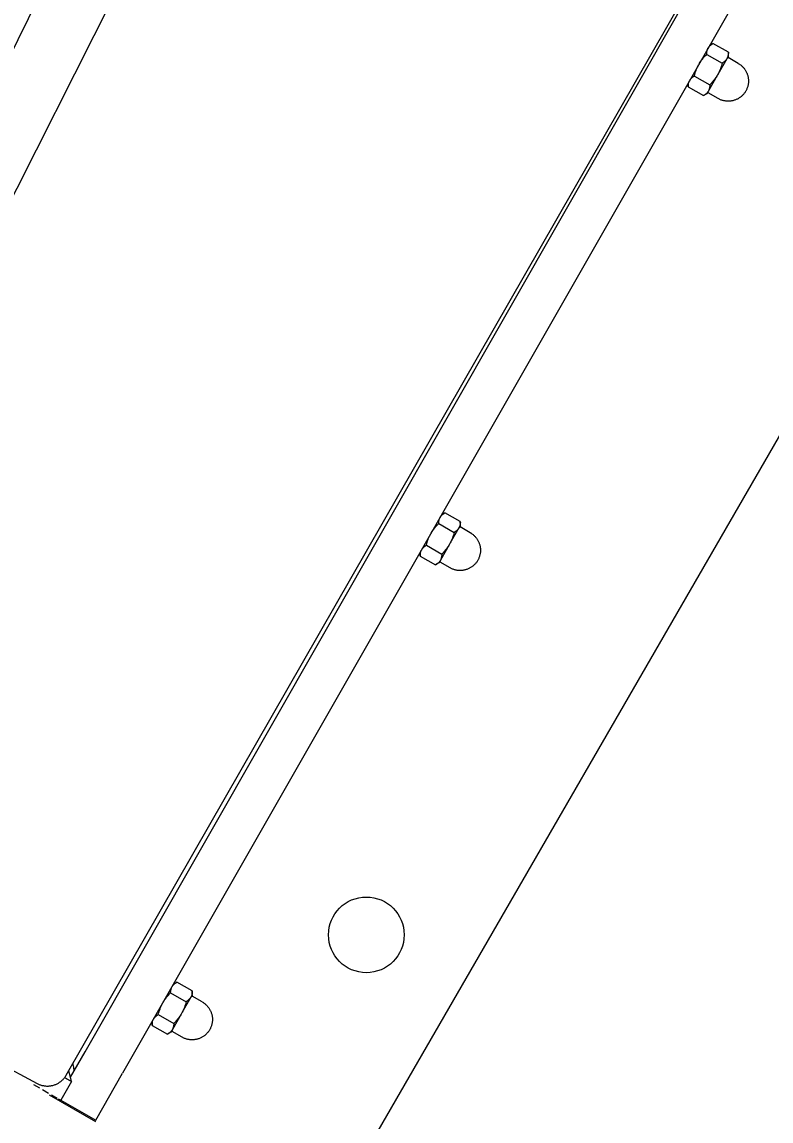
# Model space of a CAD drawing. Header units: millimetres. Extents: x -427 to 4679, y -324 to 2971.
# Drawn here: x 1538.2 to 1676.7, y 969.3 to 1172.7 of the extents above; entities that cross this region are included whole.
import ezdxf

# ---------------------------------------------------------------- set-up
doc = ezdxf.new("R2010")
doc.units = ezdxf.units.MM
doc.linetypes.add('HIDDEN', pattern=[1.905, 1.27, -0.635])
for name, color, linetype, lineweight in [('ZANO_R', 7, 'Continuous', 0), ('ZANO_R_przerywana', 7, 'HIDDEN', 0), ('ZANO_W', 1, 'Continuous', 0)]:
    doc.layers.add(name, color=color, linetype=linetype, lineweight=lineweight)
doc.styles.add('Arial', font='arial.ttf')
doc.styles.get("Standard").update_dxf_attribs({"font": 'ARIALUNI.TTF'})
doc.dimstyles.new('pl i ang', dxfattribs={"dimtxt": 50, "dimasz": 50, "dimexe": 1.25, "dimexo": 0.625, "dimgap": 10, "dimtad": 1, "dimtoh": 1, "dimtxsty": 'Standard', "dimcen": 2.5, "dimclrd": 1, "dimclre": 1, "dimclrt": 1, "dimadec": 0, "dimazin": 0, "dimtfac": 1, "dimtmove": 0, "dimatfit": 3, "dimfxl": 1, "dimarcsym": 1})

# ---------------------------------------------------------------- blocks, each defined once
blk = doc.blocks.new('*D499')
at = {"layer": 'ZANO_W', "color": 1, "lineweight": -2}
for p, q in [((4.59, 946.46), (82.72, 811.08)), ((1591.69, 946.11), (1513.51, 810.76))]:
    blk.add_line(p, q, dxfattribs=at)
blk.add_arc((797.84, -428.18), 1440.79, 61.57819, 118.39674, dxfattribs=at)
at = {"layer": 'ZANO_W', "color": 1}
for points in [[(109.39, 845.07), (115.89, 833.43), (77.72, 819.74)], [(1480.35, 833.13), (1486.85, 844.77), (1518.51, 819.42)]]:
    blk.add_solid(points, dxfattribs=at)
at = {"layer": 'ZANO_W', "color": 1, "insert": (798.16, 1043.29), "char_height": 40, "attachment_point": 5, "rotation": 359.9875, "style": 'Arial'}
blk.add_mtext('60%%d', dxfattribs=at)
blk = doc.blocks.new('*D526')
at = {"layer": 'ZANO_W', "color": 1, "lineweight": -2}
blk.add_line((1583.02, 1414.06), (1243.55, 663.88), dxfattribs=at)
at = {"layer": 'ZANO_W', "color": 1}
blk.add_solid([(1589.09, 1411.32), (1576.95, 1416.81), (1599.51, 1450.51)], dxfattribs=at)
at = {"layer": 'ZANO_W', "color": 1, "insert": (1252.43, 757.31), "char_height": 40, "attachment_point": 5, "rotation": 65.6522, "style": 'Arial'}
blk.add_mtext('R1944', dxfattribs=at)

msp = doc.modelspace()

# ---------------------------------------------------------------- linework, layer by layer
at = {"layer": 'ZANO_R'}
for p, q in [((1464.51, 1021.61), (1660.16, 1418.12)), ((1673.41, 1411.37), (1473.97, 1016.76)), ((1546.34, 977.77), (1766.16, 1361.4)), ((1549.84, 982.1), (1763.05, 1355.52)), ((1770, 1351.56), (1556.79, 978.14)), ((1596.69, 954.77), (1811.78, 1327.12)), ((1664.91, 1167.33), (1664.93, 1167.41)), ((1664.93, 1167.41), (1664.96, 1167.48)), ((1664.96, 1167.48), (1664.98, 1167.56)), ((1664.98, 1167.56), (1665.01, 1167.64)), ((1665.01, 1167.64), (1665.04, 1167.72)), ((1665.04, 1167.72), (1665.08, 1167.79)), ((1665.15, 1167.92), (1665.2, 1167.99)), ((1665.2, 1167.99), (1665.25, 1168.05)), ((1665.25, 1168.05), (1665.3, 1168.11)), ((1665.3, 1168.11), (1665.35, 1168.18)), ((1665.35, 1168.18), (1665.41, 1168.24)), ((1665.38, 1168.32), (1665.99, 1168.68)), ((1665.41, 1168.24), (1665.47, 1168.29)), ((1665.47, 1168.29), (1665.53, 1168.35)), ((1665.53, 1168.35), (1665.59, 1168.4)), ((1665.59, 1168.4), (1665.65, 1168.46)), ((1665.65, 1168.46), (1665.72, 1168.51)), ((1665.72, 1168.51), (1665.78, 1168.55)), ((1665.78, 1168.55), (1665.85, 1168.6)), ((1665.85, 1168.6), (1665.92, 1168.64)), ((1665.92, 1168.64), (1665.99, 1168.68)), ((1668.85, 1167.05), (1665.99, 1168.68)), ((1663.62, 1165.2), (1663.77, 1165.43)), ((1663.77, 1165.43), (1663.93, 1165.65)), ((1663.93, 1165.65), (1664.1, 1165.87)), ((1664.1, 1165.87), (1664.28, 1166.08)), ((1664.28, 1166.08), (1664.46, 1166.28)), ((1664.46, 1166.28), (1664.65, 1166.48)), ((1664.65, 1166.48), (1664.85, 1166.67)), ((1664.85, 1166.92), (1664.86, 1167)), ((1664.85, 1166.84), (1664.85, 1166.92)), ((1664.85, 1166.76), (1664.85, 1166.84)), ((1664.85, 1166.67), (1664.85, 1166.76)), ((1664.85, 1166.67), (1667.7, 1165.05)), ((1664.86, 1167), (1664.87, 1167.08)), ((1664.87, 1167.08), (1664.88, 1167.17)), ((1664.88, 1167.17), (1664.9, 1167.25)), ((1664.9, 1167.25), (1664.91, 1167.33)), ((1668.58, 1165.87), (1666.93, 1162.97)), ((1668.17, 1165.38), (1668.11, 1165.32)), ((1668.23, 1165.43), (1668.17, 1165.38)), ((1668.29, 1165.49), (1668.23, 1165.43)), ((1668.34, 1165.55), (1668.29, 1165.49)), ((1668.4, 1165.61), (1668.34, 1165.55)), ((1668.45, 1165.68), (1668.4, 1165.61)), ((1668.5, 1165.74), (1668.45, 1165.68)), ((1668.55, 1165.81), (1668.5, 1165.74)), ((1668.62, 1165.94), (1668.58, 1165.87)), ((1668.8, 1166.25), (1668.62, 1165.94)), ((1668.65, 1166.01), (1668.62, 1165.94)), ((1668.68, 1166.08), (1668.65, 1166.01)), ((1668.71, 1166.15), (1668.68, 1166.08)), ((1668.73, 1166.22), (1668.71, 1166.15)), ((1668.76, 1166.3), (1668.73, 1166.22)), ((1668.78, 1166.37), (1668.76, 1166.3)), ((1668.77, 1166.19), (1668.77, 1166.2)), ((1668.77, 1166.2), (1668.78, 1166.2)), ((1668.77, 1166.18), (1668.77, 1166.19)), ((1668.77, 1166.19), (1668.77, 1166.19)), ((1668.77, 1166.17), (1668.77, 1166.18)), ((1668.77, 1166.18), (1668.77, 1166.18)), ((1668.77, 1166.18), (1668.77, 1166.18)), ((1668.77, 1166.16), (1668.77, 1166.17)), ((1668.77, 1166.17), (1668.77, 1166.17)), ((1668.77, 1166.15), (1668.77, 1166.16)), ((1668.77, 1166.16), (1668.77, 1166.16)), ((1668.77, 1166.14), (1668.77, 1166.15)), ((1668.77, 1166.15), (1668.77, 1166.15)), ((1668.77, 1166.15), (1668.77, 1166.15)), ((1668.77, 1166.13), (1668.77, 1166.14)), ((1668.77, 1166.14), (1668.77, 1166.14)), ((1668.78, 1166.13), (1668.77, 1166.13)), ((1668.79, 1166.44), (1668.78, 1166.37)), ((1668.78, 1166.2), (1668.78, 1166.2)), ((1668.78, 1166.12), (1668.78, 1166.13)), ((1668.78, 1166.13), (1668.78, 1166.13)), ((1668.78, 1166.11), (1668.78, 1166.12)), ((1668.78, 1166.12), (1668.78, 1166.12)), ((1668.79, 1166.1), (1668.78, 1166.11)), ((1668.78, 1166.11), (1668.78, 1166.11)), ((1668.78, 1166.11), (1668.78, 1166.11)), ((1668.81, 1166.52), (1668.79, 1166.44)), ((1668.79, 1166.09), (1668.79, 1166.1)), ((1668.79, 1166.1), (1668.79, 1166.1)), ((1668.79, 1166.1), (1668.79, 1166.1)), ((1668.8, 1166.09), (1668.79, 1166.09)), ((1668.84, 1166.32), (1668.8, 1166.25)), ((1668.8, 1166.08), (1668.8, 1166.09)), ((1668.8, 1166.09), (1668.8, 1166.09)), ((1668.81, 1166.08), (1668.8, 1166.08)), ((1668.8, 1166.08), (1668.8, 1166.08)), ((1668.82, 1166.59), (1668.81, 1166.52)), ((1668.81, 1166.07), (1668.81, 1166.08)), ((1668.82, 1166.07), (1668.81, 1166.07)), ((1668.81, 1166.07), (1668.81, 1166.07)), ((1668.83, 1166.67), (1668.82, 1166.59)), ((1668.82, 1166.06), (1668.82, 1166.07)), ((1668.82, 1166.07), (1668.82, 1166.07)), ((1668.83, 1166.06), (1668.82, 1166.06)), ((1668.84, 1166.75), (1668.83, 1166.67)), ((1668.83, 1166.06), (1668.83, 1166.06)), ((1670.68, 1165), (1668.83, 1166.06)), ((1668.85, 1166.82), (1668.84, 1166.75)), ((1668.85, 1166.33), (1668.84, 1166.32)), ((1668.85, 1166.34), (1668.85, 1167.05)), ((1668.85, 1167.05), (1668.85, 1166.97)), ((1668.85, 1166.97), (1668.85, 1166.9)), ((1668.85, 1166.9), (1668.85, 1166.82)), ((1668.85, 1166.33), (1668.85, 1166.34)), ((1668.85, 1166.34), (1668.85, 1166.34)), ((1668.85, 1166.34), (1668.85, 1166.34)), ((1668.85, 1166.34), (1668.85, 1166.34)), ((1668.85, 1166.34), (1668.85, 1166.34)), ((1668.85, 1166.34), (1668.85, 1166.33)), ((1662.7, 1163.2), (1662.78, 1163.46)), ((1662.78, 1163.46), (1662.87, 1163.72)), ((1662.87, 1163.72), (1662.97, 1163.97)), ((1662.97, 1163.97), (1663.08, 1164.22)), ((1663.08, 1164.22), (1663.2, 1164.47)), ((1663.2, 1164.47), (1663.32, 1164.72)), ((1663.47, 1164.97), (1663.62, 1165.2)), ((1667.11, 1163.32), (1666.99, 1163.09)), ((1667.18, 1163.49), (1667.07, 1163.25)), ((1667.22, 1163.56), (1667.11, 1163.32)), ((1667.29, 1163.74), (1667.18, 1163.49)), ((1667.32, 1163.8), (1667.22, 1163.56)), ((1667.38, 1163.98), (1667.29, 1163.74)), ((1667.41, 1164.05), (1667.32, 1163.8)), ((1667.47, 1164.23), (1667.38, 1163.98)), ((1667.5, 1164.29), (1667.41, 1164.05)), ((1667.55, 1164.48), (1667.47, 1164.23)), ((1667.57, 1164.54), (1667.5, 1164.29)), ((1667.64, 1164.79), (1667.57, 1164.54)), ((1667.7, 1165.05), (1667.64, 1164.79)), ((1667.77, 1165.09), (1667.7, 1165.05)), ((1667.84, 1165.13), (1667.77, 1165.09)), ((1667.91, 1165.17), (1667.84, 1165.13)), ((1667.98, 1165.22), (1667.91, 1165.17)), ((1668.05, 1165.27), (1667.98, 1165.22)), ((1668.11, 1165.32), (1668.05, 1165.27)), ((1670.68, 1165), (1670.79, 1164.94)), ((1670.79, 1164.94), (1670.9, 1164.87)), ((1670.9, 1164.87), (1671, 1164.8)), ((1671, 1164.8), (1671.11, 1164.72)), ((1671.11, 1164.72), (1671.21, 1164.64)), ((1671.21, 1164.64), (1671.3, 1164.56)), ((1671.3, 1164.56), (1671.4, 1164.47)), ((1671.4, 1164.47), (1671.49, 1164.38)), ((1671.49, 1164.38), (1671.58, 1164.29)), ((1671.58, 1164.29), (1671.66, 1164.19)), ((1671.66, 1164.19), (1671.75, 1164.09)), ((1671.75, 1164.09), (1671.82, 1163.99)), ((1671.82, 1163.99), (1671.9, 1163.89)), ((1671.9, 1163.89), (1671.97, 1163.78)), ((1671.97, 1163.78), (1672.04, 1163.67)), ((1672.04, 1163.67), (1672.1, 1163.56)), ((1672.1, 1163.56), (1672.16, 1163.45)), ((1672.16, 1163.45), (1672.22, 1163.34)), ((1672.22, 1163.34), (1672.27, 1163.22)), ((1661.41, 1161.37), (1661.41, 1160.66)), ((1661.46, 1161.23), (1661.48, 1161.31)), ((1661.48, 1161.31), (1661.5, 1161.39)), ((1661.5, 1161.39), (1661.52, 1161.47)), ((1661.52, 1161.47), (1661.55, 1161.55)), ((1661.55, 1161.55), (1661.58, 1161.62)), ((1661.58, 1161.62), (1661.61, 1161.7)), ((1661.61, 1161.7), (1661.64, 1161.77)), ((1661.71, 1161.9), (1661.76, 1161.97)), ((1661.76, 1161.97), (1661.81, 1162.03)), ((1661.81, 1162.03), (1661.86, 1162.1)), ((1661.86, 1162.1), (1661.92, 1162.16)), ((1661.92, 1162.16), (1661.97, 1162.22)), ((1661.97, 1162.22), (1662.03, 1162.28)), ((1662.03, 1162.28), (1662.09, 1162.33)), ((1662.09, 1162.33), (1662.15, 1162.39)), ((1662.15, 1162.39), (1662.22, 1162.44)), ((1662.22, 1162.44), (1662.28, 1162.49)), ((1662.28, 1162.49), (1662.35, 1162.54)), ((1662.35, 1162.54), (1662.42, 1162.58)), ((1662.42, 1162.58), (1662.49, 1162.62)), ((1662.49, 1162.62), (1662.56, 1162.66)), ((1662.56, 1162.66), (1662.62, 1162.93)), ((1662.56, 1162.66), (1665.41, 1161.03)), ((1662.62, 1162.93), (1662.7, 1163.2)), ((1666.81, 1162.75), (1665.19, 1159.92)), ((1665.78, 1161.4), (1665.6, 1161.22)), ((1665.96, 1161.59), (1665.78, 1161.4)), ((1665.98, 1161.63), (1665.82, 1161.46)), ((1666.13, 1161.79), (1665.96, 1161.59)), ((1666.13, 1161.81), (1665.98, 1161.63)), ((1666.29, 1162), (1666.13, 1161.79)), ((1666.28, 1161.99), (1666.13, 1161.81)), ((1666.42, 1162.18), (1666.28, 1161.99)), ((1666.44, 1162.21), (1666.29, 1162)), ((1666.56, 1162.37), (1666.42, 1162.18)), ((1666.59, 1162.42), (1666.44, 1162.21)), ((1666.73, 1162.64), (1666.59, 1162.42)), ((1666.87, 1162.86), (1666.73, 1162.64)), ((1666.79, 1162.74), (1666.73, 1162.63)), ((1666.99, 1163.09), (1666.87, 1162.86)), ((1672.27, 1163.22), (1672.32, 1163.1)), ((1672.32, 1163.1), (1672.36, 1162.98)), ((1672.36, 1162.98), (1672.4, 1162.86)), ((1672.4, 1162.86), (1672.44, 1162.74)), ((1672.44, 1162.74), (1672.47, 1162.61)), ((1672.47, 1162.61), (1672.5, 1162.49)), ((1672.5, 1162.49), (1672.52, 1162.36)), ((1672.52, 1162.36), (1672.54, 1162.23)), ((1672.55, 1161.34), (1672.53, 1161.21)), ((1672.54, 1162.23), (1672.55, 1162.11)), ((1672.55, 1162.11), (1672.56, 1161.98)), ((1672.56, 1161.47), (1672.55, 1161.34)), ((1672.56, 1161.98), (1672.57, 1161.85)), ((1672.57, 1161.59), (1672.56, 1161.47)), ((1672.57, 1161.85), (1672.57, 1161.72)), ((1672.57, 1161.72), (1672.57, 1161.59)), ((1661.41, 1160.82), (1661.42, 1160.9)), ((1661.41, 1160.74), (1661.41, 1160.82)), ((1661.41, 1160.66), (1661.41, 1160.74)), ((1661.41, 1160.66), (1664.27, 1159.03)), ((1661.42, 1160.99), (1661.43, 1161.07)), ((1661.42, 1160.9), (1661.42, 1160.99)), ((1661.43, 1161.07), (1661.44, 1161.15)), ((1661.44, 1161.15), (1661.46, 1161.23)), ((1664.88, 1159.39), (1664.27, 1159.03)), ((1664.59, 1159.24), (1664.53, 1159.19)), ((1664.65, 1159.28), (1664.59, 1159.24)), ((1664.71, 1159.33), (1664.65, 1159.28)), ((1664.76, 1159.38), (1664.71, 1159.33)), ((1664.82, 1159.44), (1664.76, 1159.38)), ((1664.87, 1159.49), (1664.82, 1159.44)), ((1664.92, 1159.55), (1664.87, 1159.49)), ((1665.11, 1159.79), (1664.89, 1159.39)), ((1664.97, 1159.61), (1664.92, 1159.55)), ((1664.97, 1159.53), (1664.96, 1159.52)), ((1664.96, 1159.52), (1664.96, 1159.52)), ((1665.02, 1159.67), (1664.97, 1159.61)), ((1664.98, 1159.53), (1664.97, 1159.53)), ((1664.97, 1159.53), (1664.97, 1159.53)), ((1664.97, 1159.53), (1664.97, 1159.53)), ((1664.99, 1159.54), (1664.98, 1159.54)), ((1664.98, 1159.54), (1664.98, 1159.54)), ((1664.98, 1159.54), (1664.98, 1159.53)), ((1665, 1159.55), (1664.99, 1159.55)), ((1664.99, 1159.55), (1664.99, 1159.54)), ((1664.99, 1159.54), (1664.99, 1159.54)), ((1665.01, 1159.55), (1665, 1159.55)), ((1665, 1159.55), (1665, 1159.55)), ((1665, 1159.55), (1665, 1159.55)), ((1665.02, 1159.56), (1665.01, 1159.56)), ((1665.01, 1159.56), (1665.01, 1159.55)), ((1665.06, 1159.73), (1665.02, 1159.67)), ((1665.03, 1159.56), (1665.02, 1159.56)), ((1665.02, 1159.56), (1665.02, 1159.56)), ((1665.02, 1159.56), (1665.02, 1159.56)), ((1665.04, 1159.56), (1665.03, 1159.56)), ((1665.03, 1159.56), (1665.03, 1159.56)), ((1665.05, 1159.56), (1665.04, 1159.56)), ((1665.04, 1159.56), (1665.04, 1159.56)), ((1665.04, 1159.56), (1665.04, 1159.56)), ((1665.06, 1159.56), (1665.05, 1159.56)), ((1665.05, 1159.56), (1665.05, 1159.56)), ((1665.11, 1159.79), (1665.06, 1159.73)), ((1665.07, 1159.56), (1665.06, 1159.56)), ((1665.06, 1159.56), (1665.06, 1159.56)), ((1665.06, 1159.56), (1665.06, 1159.56)), ((1665.08, 1159.56), (1665.07, 1159.56)), ((1665.07, 1159.56), (1665.07, 1159.56)), ((1665.09, 1159.56), (1665.08, 1159.56)), ((1665.08, 1159.56), (1665.08, 1159.56)), ((1665.1, 1159.55), (1665.09, 1159.56)), ((1665.09, 1159.56), (1665.09, 1159.56)), ((1665.09, 1159.56), (1665.09, 1159.56)), ((1665.11, 1159.55), (1665.1, 1159.55)), ((1665.1, 1159.55), (1665.1, 1159.55)), ((1665.1, 1159.55), (1665.1, 1159.55)), ((1665.15, 1159.85), (1665.11, 1159.79)), ((1666.96, 1158.49), (1665.11, 1159.55)), ((1665.11, 1159.55), (1665.11, 1159.55)), ((1665.18, 1159.91), (1665.15, 1159.85)), ((1665.21, 1159.98), (1665.18, 1159.91)), ((1665.24, 1160.05), (1665.21, 1159.98)), ((1665.27, 1160.12), (1665.24, 1160.05)), ((1665.29, 1160.19), (1665.27, 1160.12)), ((1665.32, 1160.27), (1665.29, 1160.19)), ((1665.34, 1160.34), (1665.32, 1160.27)), ((1665.36, 1160.42), (1665.34, 1160.34)), ((1665.37, 1160.49), (1665.36, 1160.42)), ((1665.39, 1160.57), (1665.37, 1160.49)), ((1665.4, 1160.65), (1665.39, 1160.57)), ((1665.41, 1160.8), (1665.4, 1160.72)), ((1665.4, 1160.72), (1665.4, 1160.65)), ((1665.6, 1161.22), (1665.41, 1161.03)), ((1665.41, 1161.03), (1665.41, 1160.96)), ((1665.41, 1160.96), (1665.41, 1160.88)), ((1665.41, 1160.88), (1665.41, 1160.8)), ((1671.63, 1159.26), (1671.54, 1159.17)), ((1671.71, 1159.36), (1671.63, 1159.26)), ((1671.79, 1159.46), (1671.71, 1159.36)), ((1671.87, 1159.56), (1671.79, 1159.46)), ((1671.94, 1159.67), (1671.87, 1159.56)), ((1672.01, 1159.78), (1671.94, 1159.67)), ((1672.08, 1159.89), (1672.01, 1159.78)), ((1672.14, 1160), (1672.08, 1159.89)), ((1672.2, 1160.11), (1672.14, 1160)), ((1672.25, 1160.23), (1672.2, 1160.11)), ((1672.3, 1160.35), (1672.25, 1160.23)), ((1672.35, 1160.47), (1672.3, 1160.35)), ((1672.39, 1160.59), (1672.35, 1160.47)), ((1672.43, 1160.71), (1672.39, 1160.59)), ((1672.46, 1160.84), (1672.43, 1160.71)), ((1672.49, 1160.96), (1672.46, 1160.84)), ((1672.51, 1161.09), (1672.49, 1160.96)), ((1672.53, 1161.21), (1672.51, 1161.09)), ((1664.33, 1159.07), (1664.27, 1159.03)), ((1664.4, 1159.11), (1664.33, 1159.07)), ((1664.46, 1159.15), (1664.4, 1159.11)), ((1664.53, 1159.19), (1664.46, 1159.15)), ((1667.07, 1158.43), (1666.96, 1158.49)), ((1667.19, 1158.37), (1667.07, 1158.43)), ((1667.3, 1158.32), (1667.19, 1158.37)), ((1667.42, 1158.27), (1667.3, 1158.32)), ((1667.54, 1158.22), (1667.42, 1158.27)), ((1667.66, 1158.18), (1667.54, 1158.22)), ((1667.79, 1158.14), (1667.66, 1158.18)), ((1667.91, 1158.11), (1667.79, 1158.14)), ((1668.03, 1158.08), (1667.91, 1158.11)), ((1668.16, 1158.06), (1668.03, 1158.08)), ((1668.29, 1158.04), (1668.16, 1158.06)), ((1668.41, 1158.02), (1668.29, 1158.04)), ((1668.54, 1158.01), (1668.41, 1158.02)), ((1668.67, 1158), (1668.54, 1158.01)), ((1668.8, 1158), (1668.67, 1158)), ((1668.92, 1158), (1668.8, 1158)), ((1669.05, 1158), (1668.92, 1158)), ((1669.18, 1158.01), (1669.05, 1158)), ((1669.31, 1158.03), (1669.18, 1158.01)), ((1669.43, 1158.05), (1669.31, 1158.03)), ((1669.56, 1158.07), (1669.43, 1158.05)), ((1669.69, 1158.1), (1669.56, 1158.07)), ((1669.81, 1158.13), (1669.69, 1158.1)), ((1669.93, 1158.17), (1669.81, 1158.13)), ((1670.05, 1158.21), (1669.93, 1158.17)), ((1670.17, 1158.25), (1670.05, 1158.21)), ((1670.29, 1158.3), (1670.17, 1158.25)), ((1670.41, 1158.35), (1670.29, 1158.3)), ((1670.52, 1158.41), (1670.41, 1158.35)), ((1670.64, 1158.47), (1670.52, 1158.41)), ((1670.75, 1158.53), (1670.64, 1158.47)), ((1670.86, 1158.6), (1670.75, 1158.53)), ((1670.96, 1158.67), (1670.86, 1158.6)), ((1671.07, 1158.74), (1670.96, 1158.67)), ((1671.17, 1158.82), (1671.07, 1158.74)), ((1671.27, 1158.9), (1671.17, 1158.82)), ((1671.36, 1158.99), (1671.27, 1158.9)), ((1671.46, 1159.08), (1671.36, 1158.99)), ((1671.54, 1159.17), (1671.46, 1159.08)), ((1615.26, 1080), (1615.27, 1080.08)), ((1615.26, 1079.92), (1615.26, 1080)), ((1615.27, 1080.16), (1615.28, 1080.24)), ((1615.27, 1080.08), (1615.27, 1080.16)), ((1615.28, 1080.24), (1615.3, 1080.32)), ((1615.3, 1080.32), (1615.31, 1080.4)), ((1615.31, 1080.4), (1615.33, 1080.48)), ((1615.33, 1080.48), (1615.35, 1080.56)), ((1615.35, 1080.56), (1615.37, 1080.64)), ((1615.37, 1080.64), (1615.4, 1080.72)), ((1615.4, 1080.72), (1615.43, 1080.8)), ((1615.43, 1080.8), (1615.46, 1080.87)), ((1615.46, 1080.87), (1615.49, 1080.95)), ((1615.57, 1081.08), (1615.61, 1081.14)), ((1615.61, 1081.14), (1615.66, 1081.21)), ((1615.66, 1081.21), (1615.71, 1081.27)), ((1615.71, 1081.27), (1615.77, 1081.33)), ((1615.77, 1081.33), (1615.82, 1081.39)), ((1615.79, 1081.48), (1616.41, 1081.84)), ((1615.82, 1081.39), (1615.88, 1081.45)), ((1615.88, 1081.45), (1615.94, 1081.51)), ((1615.94, 1081.51), (1616, 1081.56)), ((1616, 1081.56), (1616.07, 1081.61)), ((1616.07, 1081.61), (1616.13, 1081.66)), ((1616.13, 1081.66), (1616.2, 1081.71)), ((1616.2, 1081.71), (1616.27, 1081.76)), ((1616.27, 1081.76), (1616.34, 1081.8)), ((1616.34, 1081.8), (1616.41, 1081.84)), ((1619.26, 1080.21), (1616.41, 1081.84)), ((1619.27, 1079.5), (1619.26, 1080.21)), ((1619.26, 1080.21), (1619.27, 1080.13)), ((1619.27, 1080.06), (1619.26, 1079.98)), ((1619.26, 1079.98), (1619.26, 1079.9)), ((1619.27, 1080.13), (1619.27, 1080.06)), ((1613.88, 1078.13), (1614.03, 1078.36)), ((1614.03, 1078.36), (1614.19, 1078.59)), ((1614.19, 1078.59), (1614.35, 1078.81)), ((1614.35, 1078.81), (1614.52, 1079.03)), ((1614.52, 1079.03), (1614.7, 1079.24)), ((1614.7, 1079.24), (1614.88, 1079.44)), ((1614.88, 1079.44), (1615.07, 1079.64)), ((1615.07, 1079.64), (1615.27, 1079.83)), ((1615.27, 1079.83), (1615.26, 1079.92)), ((1615.27, 1079.83), (1618.12, 1078.2)), ((1619, 1079.03), (1617.35, 1076.13)), ((1618.06, 1077.95), (1617.99, 1077.7)), ((1618.12, 1078.2), (1618.06, 1077.95)), ((1618.19, 1078.24), (1618.12, 1078.2)), ((1618.26, 1078.29), (1618.19, 1078.24)), ((1618.33, 1078.33), (1618.26, 1078.29)), ((1618.4, 1078.38), (1618.33, 1078.33)), ((1618.46, 1078.43), (1618.4, 1078.38)), ((1618.53, 1078.48), (1618.46, 1078.43)), ((1618.59, 1078.53), (1618.53, 1078.48)), ((1618.65, 1078.59), (1618.59, 1078.53)), ((1618.71, 1078.65), (1618.65, 1078.59)), ((1618.76, 1078.71), (1618.71, 1078.65)), ((1618.82, 1078.77), (1618.76, 1078.71)), ((1618.87, 1078.83), (1618.82, 1078.77)), ((1618.92, 1078.9), (1618.87, 1078.83)), ((1618.96, 1078.97), (1618.92, 1078.9)), ((1619.04, 1079.1), (1619, 1079.03)), ((1619.21, 1079.4), (1619.04, 1079.09)), ((1619.07, 1079.17), (1619.04, 1079.1)), ((1619.1, 1079.24), (1619.07, 1079.17)), ((1619.12, 1079.31), (1619.1, 1079.24)), ((1619.15, 1079.38), (1619.12, 1079.31)), ((1619.17, 1079.45), (1619.15, 1079.38)), ((1619.19, 1079.53), (1619.17, 1079.45)), ((1619.21, 1079.6), (1619.19, 1079.53)), ((1619.19, 1079.35), (1619.19, 1079.36)), ((1619.19, 1079.36), (1619.19, 1079.36)), ((1619.19, 1079.34), (1619.19, 1079.35)), ((1619.19, 1079.35), (1619.19, 1079.35)), ((1619.19, 1079.35), (1619.19, 1079.35)), ((1619.19, 1079.33), (1619.19, 1079.34)), ((1619.19, 1079.34), (1619.19, 1079.34)), ((1619.19, 1079.32), (1619.19, 1079.33)), ((1619.19, 1079.33), (1619.19, 1079.33)), ((1619.19, 1079.33), (1619.19, 1079.33)), ((1619.19, 1079.31), (1619.19, 1079.32)), ((1619.19, 1079.32), (1619.19, 1079.32)), ((1619.19, 1079.3), (1619.19, 1079.31)), ((1619.19, 1079.31), (1619.19, 1079.31)), ((1619.19, 1079.29), (1619.19, 1079.3)), ((1619.19, 1079.3), (1619.19, 1079.3)), ((1619.19, 1079.3), (1619.19, 1079.3)), ((1619.19, 1079.28), (1619.19, 1079.29)), ((1619.19, 1079.29), (1619.19, 1079.29)), ((1619.2, 1079.28), (1619.19, 1079.28)), ((1619.19, 1079.28), (1619.19, 1079.28)), ((1619.2, 1079.27), (1619.2, 1079.28)), ((1619.2, 1079.26), (1619.2, 1079.27)), ((1619.2, 1079.27), (1619.2, 1079.27)), ((1619.2, 1079.27), (1619.2, 1079.27)), ((1619.21, 1079.26), (1619.2, 1079.26)), ((1619.23, 1079.68), (1619.21, 1079.6)), ((1619.26, 1079.48), (1619.21, 1079.4)), ((1619.21, 1079.25), (1619.21, 1079.26)), ((1619.22, 1079.25), (1619.21, 1079.25)), ((1619.21, 1079.25), (1619.21, 1079.25)), ((1619.21, 1079.25), (1619.21, 1079.25)), ((1619.22, 1079.24), (1619.22, 1079.25)), ((1619.23, 1079.23), (1619.22, 1079.24)), ((1619.22, 1079.24), (1619.22, 1079.24)), ((1619.22, 1079.24), (1619.22, 1079.24)), ((1619.24, 1079.75), (1619.23, 1079.68)), ((1619.24, 1079.23), (1619.23, 1079.23)), ((1619.23, 1079.23), (1619.23, 1079.23)), ((1619.23, 1079.23), (1619.23, 1079.23)), ((1619.25, 1079.83), (1619.24, 1079.75)), ((1619.24, 1079.22), (1619.24, 1079.23)), ((1619.25, 1079.22), (1619.24, 1079.22)), ((1619.24, 1079.22), (1619.24, 1079.22)), ((1619.26, 1079.9), (1619.25, 1079.83)), ((1621.1, 1078.16), (1619.25, 1079.22)), ((1619.27, 1079.49), (1619.26, 1079.48)), ((1619.27, 1079.49), (1619.27, 1079.5)), ((1619.27, 1079.5), (1619.27, 1079.5)), ((1619.27, 1079.5), (1619.27, 1079.5)), ((1619.27, 1079.5), (1619.27, 1079.5)), ((1619.27, 1079.5), (1619.27, 1079.49)), ((1619.27, 1079.49), (1619.27, 1079.49)), ((1621.1, 1078.16), (1621.21, 1078.1)), ((1621.21, 1078.1), (1621.31, 1078.03)), ((1621.31, 1078.03), (1621.42, 1077.96)), ((1621.42, 1077.96), (1621.52, 1077.88)), ((1612.98, 1075.82), (1613.04, 1076.09)), ((1613.04, 1076.09), (1613.12, 1076.35)), ((1613.12, 1076.35), (1613.2, 1076.62)), ((1613.2, 1076.62), (1613.29, 1076.87)), ((1613.29, 1076.87), (1613.39, 1077.13)), ((1613.39, 1077.13), (1613.5, 1077.38)), ((1613.5, 1077.38), (1613.61, 1077.63)), ((1613.61, 1077.63), (1613.74, 1077.88)), ((1617.22, 1075.91), (1615.6, 1073.08)), ((1617.21, 1075.9), (1617.14, 1075.79)), ((1617.28, 1076.02), (1617.15, 1075.8)), ((1617.41, 1076.25), (1617.28, 1076.02)), ((1617.53, 1076.48), (1617.41, 1076.25)), ((1617.6, 1076.65), (1617.49, 1076.41)), ((1617.63, 1076.72), (1617.53, 1076.48)), ((1617.7, 1076.89), (1617.6, 1076.65)), ((1617.74, 1076.96), (1617.63, 1076.72)), ((1617.8, 1077.14), (1617.7, 1076.89)), ((1617.83, 1077.2), (1617.74, 1076.96)), ((1617.89, 1077.39), (1617.8, 1077.14)), ((1617.91, 1077.45), (1617.83, 1077.2)), ((1617.97, 1077.64), (1617.89, 1077.39)), ((1617.99, 1077.7), (1617.91, 1077.45)), ((1621.52, 1077.88), (1621.62, 1077.8)), ((1621.62, 1077.8), (1621.72, 1077.72)), ((1621.72, 1077.72), (1621.82, 1077.63)), ((1621.82, 1077.63), (1621.91, 1077.54)), ((1621.91, 1077.54), (1622, 1077.45)), ((1622, 1077.45), (1622.08, 1077.35)), ((1622.08, 1077.35), (1622.16, 1077.25)), ((1622.16, 1077.25), (1622.24, 1077.15)), ((1622.24, 1077.15), (1622.32, 1077.05)), ((1622.32, 1077.05), (1622.39, 1076.94)), ((1622.39, 1076.94), (1622.45, 1076.83)), ((1622.45, 1076.83), (1622.52, 1076.72)), ((1622.52, 1076.72), (1622.58, 1076.61)), ((1622.58, 1076.61), (1622.63, 1076.49)), ((1622.63, 1076.49), (1622.69, 1076.38)), ((1622.69, 1076.38), (1622.74, 1076.26)), ((1622.74, 1076.26), (1622.78, 1076.14)), ((1622.78, 1076.14), (1622.82, 1076.02)), ((1622.82, 1076.02), (1622.86, 1075.89)), ((1622.86, 1075.89), (1622.89, 1075.77)), ((1611.83, 1074.53), (1611.83, 1073.82)), ((1611.83, 1074.06), (1611.84, 1074.14)), ((1611.83, 1073.98), (1611.83, 1074.06)), ((1611.83, 1073.9), (1611.83, 1073.98)), ((1611.83, 1073.82), (1611.83, 1073.9)), ((1611.83, 1073.82), (1614.68, 1072.19)), ((1611.84, 1074.14), (1611.85, 1074.23)), ((1611.85, 1074.23), (1611.86, 1074.31)), ((1611.86, 1074.31), (1611.88, 1074.39)), ((1611.88, 1074.39), (1611.89, 1074.47)), ((1611.89, 1074.47), (1611.91, 1074.55)), ((1611.91, 1074.55), (1611.94, 1074.63)), ((1611.94, 1074.63), (1611.96, 1074.7)), ((1611.96, 1074.7), (1611.99, 1074.78)), ((1611.99, 1074.78), (1612.02, 1074.86)), ((1612.02, 1074.86), (1612.06, 1074.93)), ((1612.13, 1075.06), (1612.18, 1075.13)), ((1612.18, 1075.13), (1612.23, 1075.19)), ((1612.23, 1075.19), (1612.28, 1075.26)), ((1612.28, 1075.26), (1612.33, 1075.32)), ((1612.33, 1075.32), (1612.39, 1075.38)), ((1612.39, 1075.38), (1612.45, 1075.44)), ((1612.45, 1075.44), (1612.51, 1075.49)), ((1612.51, 1075.49), (1612.57, 1075.55)), ((1612.57, 1075.55), (1612.63, 1075.6)), ((1612.63, 1075.6), (1612.7, 1075.65)), ((1612.7, 1075.65), (1612.76, 1075.69)), ((1612.76, 1075.69), (1612.83, 1075.74)), ((1612.83, 1075.74), (1612.9, 1075.78)), ((1612.9, 1075.78), (1612.98, 1075.82)), ((1612.98, 1075.82), (1615.83, 1074.19)), ((1615.82, 1073.88), (1615.81, 1073.81)), ((1615.83, 1073.96), (1615.82, 1073.88)), ((1616.02, 1074.37), (1615.83, 1074.19)), ((1615.83, 1074.19), (1615.83, 1074.12)), ((1615.83, 1074.12), (1615.83, 1074.04)), ((1615.83, 1074.04), (1615.83, 1073.96)), ((1616.2, 1074.56), (1616.02, 1074.37)), ((1616.37, 1074.75), (1616.2, 1074.56)), ((1616.4, 1074.79), (1616.24, 1074.61)), ((1616.54, 1074.95), (1616.37, 1074.75)), ((1616.55, 1074.97), (1616.4, 1074.79)), ((1616.71, 1075.16), (1616.54, 1074.95)), ((1616.7, 1075.15), (1616.55, 1074.97)), ((1616.84, 1075.34), (1616.7, 1075.15)), ((1616.86, 1075.36), (1616.71, 1075.16)), ((1616.97, 1075.53), (1616.84, 1075.34)), ((1617.01, 1075.58), (1616.86, 1075.36)), ((1617.15, 1075.8), (1617.01, 1075.58)), ((1622.84, 1073.87), (1622.8, 1073.75)), ((1622.88, 1073.99), (1622.84, 1073.87)), ((1622.9, 1074.12), (1622.88, 1073.99)), ((1622.89, 1075.77), (1622.91, 1075.64)), ((1622.93, 1074.24), (1622.9, 1074.12)), ((1622.91, 1075.64), (1622.94, 1075.52)), ((1622.95, 1074.37), (1622.93, 1074.24)), ((1622.94, 1075.52), (1622.96, 1075.39)), ((1622.97, 1074.5), (1622.95, 1074.37)), ((1622.96, 1075.39), (1622.97, 1075.26)), ((1622.97, 1075.26), (1622.98, 1075.14)), ((1622.98, 1074.63), (1622.97, 1074.5)), ((1622.98, 1075.14), (1622.99, 1075.01)), ((1622.99, 1074.88), (1622.98, 1074.75)), ((1622.98, 1074.75), (1622.98, 1074.63)), ((1622.99, 1075.01), (1622.99, 1074.88)), ((1615.3, 1072.55), (1614.68, 1072.19)), ((1614.75, 1072.22), (1614.68, 1072.19)), ((1614.82, 1072.26), (1614.75, 1072.22)), ((1614.88, 1072.3), (1614.82, 1072.26)), ((1614.94, 1072.35), (1614.88, 1072.3)), ((1615, 1072.39), (1614.94, 1072.35)), ((1615.06, 1072.44), (1615, 1072.39)), ((1615.12, 1072.49), (1615.06, 1072.44)), ((1615.18, 1072.54), (1615.12, 1072.49)), ((1615.23, 1072.59), (1615.18, 1072.54)), ((1615.29, 1072.65), (1615.23, 1072.59)), ((1615.34, 1072.71), (1615.29, 1072.65)), ((1615.53, 1072.95), (1615.3, 1072.55)), ((1615.39, 1072.76), (1615.34, 1072.71)), ((1615.39, 1072.69), (1615.38, 1072.68)), ((1615.38, 1072.68), (1615.38, 1072.68)), ((1615.38, 1072.68), (1615.38, 1072.68)), ((1615.44, 1072.82), (1615.39, 1072.76)), ((1615.4, 1072.7), (1615.39, 1072.69)), ((1615.39, 1072.69), (1615.39, 1072.69)), ((1615.39, 1072.69), (1615.39, 1072.69)), ((1615.41, 1072.7), (1615.4, 1072.7)), ((1615.4, 1072.7), (1615.4, 1072.7)), ((1615.4, 1072.7), (1615.4, 1072.7)), ((1615.42, 1072.71), (1615.41, 1072.71)), ((1615.41, 1072.71), (1615.41, 1072.71)), ((1615.41, 1072.71), (1615.41, 1072.7)), ((1615.43, 1072.71), (1615.42, 1072.71)), ((1615.42, 1072.71), (1615.42, 1072.71)), ((1615.42, 1072.71), (1615.42, 1072.71)), ((1615.44, 1072.72), (1615.43, 1072.72)), ((1615.43, 1072.72), (1615.43, 1072.71)), ((1615.48, 1072.89), (1615.44, 1072.82)), ((1615.45, 1072.72), (1615.44, 1072.72)), ((1615.44, 1072.72), (1615.44, 1072.72)), ((1615.44, 1072.72), (1615.44, 1072.72)), ((1615.46, 1072.72), (1615.45, 1072.72)), ((1615.45, 1072.72), (1615.45, 1072.72)), ((1615.47, 1072.72), (1615.46, 1072.72)), ((1615.46, 1072.72), (1615.46, 1072.72)), ((1615.46, 1072.72), (1615.46, 1072.72)), ((1615.48, 1072.72), (1615.47, 1072.72)), ((1615.47, 1072.72), (1615.47, 1072.72)), ((1615.52, 1072.95), (1615.48, 1072.89)), ((1615.49, 1072.72), (1615.48, 1072.72)), ((1615.48, 1072.72), (1615.48, 1072.72)), ((1615.5, 1072.72), (1615.49, 1072.72)), ((1615.49, 1072.72), (1615.49, 1072.72)), ((1615.49, 1072.72), (1615.49, 1072.72)), ((1615.51, 1072.72), (1615.5, 1072.72)), ((1615.5, 1072.72), (1615.5, 1072.72)), ((1615.51, 1072.71), (1615.51, 1072.72)), ((1615.52, 1072.71), (1615.51, 1072.71)), ((1615.51, 1072.71), (1615.51, 1072.71)), ((1615.57, 1073.01), (1615.52, 1072.95)), ((1615.53, 1072.71), (1615.52, 1072.71)), ((1615.52, 1072.71), (1615.52, 1072.71)), ((1615.52, 1072.71), (1615.52, 1072.71)), ((1617.38, 1071.65), (1615.53, 1072.71)), ((1615.6, 1073.07), (1615.57, 1073.01)), ((1615.63, 1073.14), (1615.59, 1073.07)), ((1615.66, 1073.21), (1615.63, 1073.14)), ((1615.69, 1073.28), (1615.66, 1073.21)), ((1615.71, 1073.35), (1615.69, 1073.28)), ((1615.73, 1073.43), (1615.71, 1073.35)), ((1615.75, 1073.5), (1615.73, 1073.43)), ((1615.77, 1073.58), (1615.75, 1073.5)), ((1615.79, 1073.65), (1615.77, 1073.58)), ((1615.8, 1073.73), (1615.79, 1073.65)), ((1615.81, 1073.81), (1615.8, 1073.73)), ((1621.38, 1071.83), (1621.27, 1071.76)), ((1621.48, 1071.9), (1621.38, 1071.83)), ((1621.58, 1071.98), (1621.48, 1071.9)), ((1621.68, 1072.06), (1621.58, 1071.98)), ((1621.78, 1072.15), (1621.68, 1072.06)), ((1621.87, 1072.24), (1621.78, 1072.15)), ((1621.96, 1072.33), (1621.87, 1072.24)), ((1622.05, 1072.42), (1621.96, 1072.33)), ((1622.13, 1072.52), (1622.05, 1072.42)), ((1622.21, 1072.62), (1622.13, 1072.52)), ((1622.29, 1072.72), (1622.21, 1072.62)), ((1622.36, 1072.83), (1622.29, 1072.72)), ((1622.43, 1072.94), (1622.36, 1072.83)), ((1622.49, 1073.05), (1622.43, 1072.94)), ((1622.56, 1073.16), (1622.49, 1073.05)), ((1622.61, 1073.27), (1622.56, 1073.16)), ((1622.67, 1073.39), (1622.61, 1073.27)), ((1622.72, 1073.51), (1622.67, 1073.39)), ((1622.76, 1073.63), (1622.72, 1073.51)), ((1622.8, 1073.75), (1622.76, 1073.63)), ((1617.49, 1071.59), (1617.38, 1071.65)), ((1617.6, 1071.53), (1617.49, 1071.59)), ((1617.72, 1071.48), (1617.6, 1071.53)), ((1617.84, 1071.43), (1617.72, 1071.48)), ((1617.96, 1071.38), (1617.84, 1071.43)), ((1618.08, 1071.34), (1617.96, 1071.38)), ((1618.2, 1071.3), (1618.08, 1071.34)), ((1618.33, 1071.27), (1618.2, 1071.3)), ((1618.45, 1071.24), (1618.33, 1071.27)), ((1618.58, 1071.21), (1618.45, 1071.24)), ((1618.7, 1071.19), (1618.58, 1071.21)), ((1618.83, 1071.18), (1618.7, 1071.19)), ((1618.96, 1071.17), (1618.83, 1071.18)), ((1619.08, 1071.16), (1618.96, 1071.17)), ((1619.21, 1071.16), (1619.08, 1071.16)), ((1619.34, 1071.16), (1619.21, 1071.16)), ((1619.47, 1071.16), (1619.34, 1071.16)), ((1619.6, 1071.17), (1619.47, 1071.16)), ((1619.72, 1071.19), (1619.6, 1071.17)), ((1619.85, 1071.21), (1619.72, 1071.19)), ((1619.98, 1071.23), (1619.85, 1071.21)), ((1620.1, 1071.26), (1619.98, 1071.23)), ((1620.23, 1071.29), (1620.1, 1071.26)), ((1620.35, 1071.32), (1620.23, 1071.29)), ((1620.47, 1071.36), (1620.35, 1071.32)), ((1620.59, 1071.41), (1620.47, 1071.36)), ((1620.71, 1071.46), (1620.59, 1071.41)), ((1620.83, 1071.51), (1620.71, 1071.46)), ((1620.94, 1071.57), (1620.83, 1071.51)), ((1621.05, 1071.63), (1620.94, 1071.57)), ((1621.16, 1071.69), (1621.05, 1071.63)), ((1621.27, 1071.76), (1621.16, 1071.69)), ((1475.64, 1011.43), (1540.97, 976.24)), ((1566.18, 994.49), (1566.24, 994.55)), ((1566.21, 994.64), (1566.83, 995)), ((1566.24, 994.55), (1566.3, 994.61)), ((1566.3, 994.61), (1566.36, 994.67)), ((1566.36, 994.67), (1566.42, 994.72)), ((1566.42, 994.72), (1566.48, 994.77)), ((1566.48, 994.77), (1566.55, 994.82)), ((1566.55, 994.82), (1566.62, 994.87)), ((1566.62, 994.87), (1566.68, 994.91)), ((1566.68, 994.91), (1566.76, 994.96)), ((1566.76, 994.96), (1566.83, 995)), ((1569.68, 993.37), (1566.83, 995)), ((1565.11, 992.4), (1565.3, 992.6)), ((1565.3, 992.6), (1565.49, 992.8)), ((1565.49, 992.8), (1565.68, 992.99)), ((1565.68, 993.24), (1565.69, 993.32)), ((1565.68, 993.16), (1565.68, 993.24)), ((1565.68, 993.07), (1565.68, 993.16)), ((1565.68, 992.99), (1565.68, 993.07)), ((1565.68, 992.99), (1568.53, 991.36)), ((1565.69, 993.32), (1565.7, 993.4)), ((1565.7, 993.4), (1565.71, 993.48)), ((1565.71, 993.48), (1565.73, 993.56)), ((1565.73, 993.56), (1565.75, 993.64)), ((1565.75, 993.64), (1565.77, 993.72)), ((1565.77, 993.72), (1565.79, 993.8)), ((1565.79, 993.8), (1565.82, 993.88)), ((1565.82, 993.88), (1565.84, 993.96)), ((1565.84, 993.96), (1565.88, 994.03)), ((1565.88, 994.03), (1565.91, 994.11)), ((1565.98, 994.23), (1566.03, 994.3)), ((1566.03, 994.3), (1566.08, 994.37)), ((1566.08, 994.37), (1566.13, 994.43)), ((1566.13, 994.43), (1566.18, 994.49)), ((1569.63, 992.56), (1569.45, 992.25)), ((1569.54, 992.47), (1569.51, 992.4)), ((1569.57, 992.54), (1569.54, 992.47)), ((1569.59, 992.61), (1569.57, 992.54)), ((1569.61, 992.69), (1569.59, 992.61)), ((1569.6, 992.49), (1569.6, 992.5)), ((1569.6, 992.5), (1569.6, 992.5)), ((1569.6, 992.5), (1569.61, 992.5)), ((1569.6, 992.48), (1569.6, 992.49)), ((1569.6, 992.49), (1569.6, 992.49)), ((1569.6, 992.47), (1569.6, 992.48)), ((1569.6, 992.48), (1569.6, 992.48)), ((1569.6, 992.48), (1569.6, 992.48)), ((1569.6, 992.46), (1569.6, 992.47)), ((1569.6, 992.47), (1569.6, 992.47)), ((1569.63, 992.76), (1569.61, 992.69)), ((1569.61, 992.51), (1569.61, 992.52)), ((1569.61, 992.52), (1569.61, 992.52)), ((1569.61, 992.5), (1569.61, 992.51)), ((1569.61, 992.51), (1569.61, 992.51)), ((1569.64, 992.84), (1569.63, 992.76)), ((1569.67, 992.64), (1569.63, 992.56)), ((1569.66, 992.91), (1569.64, 992.84)), ((1569.67, 992.99), (1569.66, 992.91)), ((1569.68, 993.14), (1569.67, 993.06)), ((1569.67, 993.06), (1569.67, 992.99)), ((1569.68, 992.65), (1569.67, 992.64)), ((1569.68, 992.65), (1569.68, 993.37)), ((1569.68, 993.37), (1569.68, 993.29)), ((1569.68, 993.29), (1569.68, 993.22)), ((1569.68, 993.22), (1569.68, 993.14)), ((1569.68, 992.65), (1569.68, 992.65)), ((1569.68, 992.65), (1569.68, 992.65)), ((1569.68, 992.65), (1569.68, 992.65)), ((1569.68, 992.65), (1569.68, 992.65)), ((1569.68, 992.65), (1569.68, 992.65)), ((1569.68, 992.65), (1569.68, 992.65)), ((1563.81, 990.29), (1563.91, 990.54)), ((1563.91, 990.54), (1564.03, 990.79)), ((1564.03, 990.79), (1564.16, 991.04)), ((1564.3, 991.29), (1564.45, 991.52)), ((1564.45, 991.52), (1564.6, 991.75)), ((1564.6, 991.75), (1564.77, 991.97)), ((1564.77, 991.97), (1564.94, 992.19)), ((1564.94, 992.19), (1565.11, 992.4)), ((1569.42, 992.19), (1567.76, 989.29)), ((1568.3, 990.55), (1568.22, 990.3)), ((1568.33, 990.61), (1568.25, 990.36)), ((1568.38, 990.8), (1568.3, 990.55)), ((1568.41, 990.86), (1568.33, 990.61)), ((1568.47, 991.11), (1568.41, 990.86)), ((1568.53, 991.36), (1568.47, 991.11)), ((1568.61, 991.4), (1568.53, 991.36)), ((1568.68, 991.45), (1568.61, 991.4)), ((1568.75, 991.49), (1568.68, 991.45)), ((1568.81, 991.54), (1568.75, 991.49)), ((1568.88, 991.59), (1568.81, 991.54)), ((1568.94, 991.64), (1568.88, 991.59)), ((1569, 991.69), (1568.94, 991.64)), ((1569.06, 991.75), (1569, 991.69)), ((1569.12, 991.81), (1569.06, 991.75)), ((1569.18, 991.87), (1569.12, 991.81)), ((1569.23, 991.93), (1569.18, 991.87)), ((1569.28, 991.99), (1569.23, 991.93)), ((1569.33, 992.06), (1569.28, 991.99)), ((1569.38, 992.13), (1569.33, 992.06)), ((1569.45, 992.26), (1569.42, 992.19)), ((1569.48, 992.33), (1569.45, 992.26)), ((1569.51, 992.4), (1569.48, 992.33)), ((1569.61, 992.46), (1569.6, 992.46)), ((1569.61, 992.45), (1569.61, 992.46)), ((1569.61, 992.46), (1569.61, 992.46)), ((1569.61, 992.44), (1569.61, 992.45)), ((1569.61, 992.45), (1569.61, 992.45)), ((1569.61, 992.43), (1569.61, 992.44)), ((1569.61, 992.44), (1569.61, 992.44)), ((1569.61, 992.44), (1569.61, 992.44)), ((1569.62, 992.43), (1569.61, 992.43)), ((1569.62, 992.42), (1569.62, 992.43)), ((1569.62, 992.41), (1569.62, 992.42)), ((1569.62, 992.42), (1569.62, 992.42)), ((1569.62, 992.42), (1569.62, 992.42)), ((1569.63, 992.41), (1569.62, 992.41)), ((1569.63, 992.4), (1569.63, 992.41)), ((1569.63, 992.41), (1569.63, 992.41)), ((1569.64, 992.4), (1569.63, 992.4)), ((1569.63, 992.4), (1569.63, 992.4)), ((1569.64, 992.39), (1569.64, 992.4)), ((1569.65, 992.39), (1569.64, 992.39)), ((1569.64, 992.39), (1569.64, 992.39)), ((1569.65, 992.38), (1569.65, 992.39)), ((1569.65, 992.39), (1569.65, 992.39)), ((1569.66, 992.38), (1569.65, 992.38)), ((1569.66, 992.38), (1569.66, 992.38)), ((1569.66, 992.38), (1569.66, 992.38)), ((1571.51, 991.32), (1569.66, 992.38)), ((1571.51, 991.32), (1571.62, 991.26)), ((1571.62, 991.26), (1571.73, 991.19)), ((1571.73, 991.19), (1571.84, 991.11)), ((1571.84, 991.11), (1571.94, 991.04)), ((1571.94, 991.04), (1572.04, 990.96)), ((1572.04, 990.96), (1572.14, 990.87)), ((1572.14, 990.87), (1572.23, 990.79)), ((1572.23, 990.79), (1572.32, 990.7)), ((1572.32, 990.7), (1572.41, 990.61)), ((1572.41, 990.61), (1572.5, 990.51)), ((1572.5, 990.51), (1572.58, 990.41)), ((1562.64, 988.35), (1562.69, 988.41)), ((1562.69, 988.41), (1562.75, 988.48)), ((1562.75, 988.48), (1562.8, 988.54)), ((1562.8, 988.54), (1562.86, 988.59)), ((1562.86, 988.59), (1562.92, 988.65)), ((1562.92, 988.65), (1562.98, 988.7)), ((1562.98, 988.7), (1563.05, 988.76)), ((1563.05, 988.76), (1563.11, 988.81)), ((1563.11, 988.81), (1563.18, 988.85)), ((1563.18, 988.85), (1563.25, 988.9)), ((1563.25, 988.9), (1563.32, 988.94)), ((1563.32, 988.94), (1563.39, 988.98)), ((1563.39, 988.98), (1563.46, 989.25)), ((1563.39, 988.98), (1566.24, 987.35)), ((1563.46, 989.25), (1563.53, 989.51)), ((1563.53, 989.51), (1563.61, 989.77)), ((1563.61, 989.77), (1563.71, 990.03)), ((1563.71, 990.03), (1563.81, 990.29)), ((1567.64, 989.07), (1566.02, 986.23)), ((1567.25, 988.49), (1567.11, 988.31)), ((1567.28, 988.52), (1567.12, 988.31)), ((1567.39, 988.69), (1567.25, 988.49)), ((1567.43, 988.74), (1567.28, 988.52)), ((1567.57, 988.96), (1567.43, 988.74)), ((1567.63, 989.05), (1567.56, 988.95)), ((1567.7, 989.18), (1567.57, 988.96)), ((1567.82, 989.41), (1567.7, 989.18)), ((1567.94, 989.64), (1567.82, 989.41)), ((1568.02, 989.81), (1567.91, 989.57)), ((1568.05, 989.88), (1567.94, 989.64)), ((1568.12, 990.05), (1568.02, 989.81)), ((1568.15, 990.12), (1568.05, 989.88)), ((1568.22, 990.3), (1568.12, 990.05)), ((1568.25, 990.36), (1568.15, 990.12)), ((1572.58, 990.41), (1572.66, 990.31)), ((1572.66, 990.31), (1572.73, 990.21)), ((1572.73, 990.21), (1572.8, 990.1)), ((1572.8, 990.1), (1572.87, 989.99)), ((1572.87, 989.99), (1572.93, 989.88)), ((1572.93, 989.88), (1572.99, 989.77)), ((1572.99, 989.77), (1573.05, 989.65)), ((1573.05, 989.65), (1573.1, 989.54)), ((1573.1, 989.54), (1573.15, 989.42)), ((1573.15, 989.42), (1573.2, 989.3)), ((1573.2, 989.3), (1573.24, 989.18)), ((1573.24, 989.18), (1573.27, 989.05)), ((1573.27, 989.05), (1573.3, 988.93)), ((1573.3, 988.93), (1573.33, 988.8)), ((1573.33, 988.8), (1573.35, 988.68)), ((1573.35, 988.68), (1573.37, 988.55)), ((1573.37, 988.55), (1573.39, 988.42)), ((1573.39, 988.42), (1573.4, 988.3)), ((1562.24, 987.69), (1562.25, 986.98)), ((1562.24, 987.06), (1562.25, 987.14)), ((1562.25, 986.98), (1562.24, 987.06)), ((1562.25, 987.22), (1562.26, 987.3)), ((1562.25, 987.14), (1562.25, 987.22)), ((1562.25, 986.98), (1565.1, 985.35)), ((1562.26, 987.3), (1562.27, 987.38)), ((1562.27, 987.38), (1562.28, 987.47)), ((1562.28, 987.47), (1562.29, 987.55)), ((1562.29, 987.55), (1562.31, 987.63)), ((1562.31, 987.63), (1562.33, 987.71)), ((1562.33, 987.71), (1562.35, 987.78)), ((1562.35, 987.78), (1562.38, 987.86)), ((1562.38, 987.86), (1562.41, 987.94)), ((1562.41, 987.94), (1562.44, 988.02)), ((1562.44, 988.02), (1562.47, 988.09)), ((1562.55, 988.22), (1562.59, 988.29)), ((1562.59, 988.29), (1562.64, 988.35)), ((1566.07, 986.37), (1566.04, 986.29)), ((1566.1, 986.44), (1566.07, 986.37)), ((1566.13, 986.51), (1566.1, 986.44)), ((1566.15, 986.59), (1566.13, 986.51)), ((1566.17, 986.66), (1566.15, 986.59)), ((1566.19, 986.74), (1566.17, 986.66)), ((1566.2, 986.81), (1566.19, 986.74)), ((1566.22, 986.89), (1566.2, 986.81)), ((1566.23, 986.96), (1566.22, 986.89)), ((1566.24, 987.04), (1566.23, 986.96)), ((1566.43, 987.53), (1566.24, 987.35)), ((1566.24, 987.35), (1566.25, 987.27)), ((1566.25, 987.2), (1566.24, 987.12)), ((1566.24, 987.12), (1566.24, 987.04)), ((1566.25, 987.27), (1566.25, 987.2)), ((1566.61, 987.72), (1566.43, 987.53)), ((1566.79, 987.91), (1566.61, 987.72)), ((1566.81, 987.95), (1566.66, 987.77)), ((1566.96, 988.11), (1566.79, 987.91)), ((1566.96, 988.12), (1566.81, 987.95)), ((1567.11, 988.31), (1566.96, 988.12)), ((1567.12, 988.31), (1566.96, 988.11)), ((1573.03, 986.43), (1572.97, 986.32)), ((1573.08, 986.55), (1573.03, 986.43)), ((1573.13, 986.67), (1573.08, 986.55)), ((1573.18, 986.79), (1573.13, 986.67)), ((1573.22, 986.91), (1573.18, 986.79)), ((1573.26, 987.03), (1573.22, 986.91)), ((1573.29, 987.15), (1573.26, 987.03)), ((1573.32, 987.28), (1573.29, 987.15)), ((1573.35, 987.4), (1573.32, 987.28)), ((1573.37, 987.53), (1573.35, 987.4)), ((1573.38, 987.66), (1573.37, 987.53)), ((1573.39, 987.78), (1573.38, 987.66)), ((1573.4, 987.91), (1573.39, 987.78)), ((1573.4, 988.3), (1573.4, 988.17)), ((1573.4, 988.17), (1573.4, 988.04)), ((1573.4, 988.04), (1573.4, 987.91)), ((1565.72, 985.71), (1565.1, 985.35)), ((1565.17, 985.38), (1565.1, 985.35)), ((1565.23, 985.42), (1565.17, 985.38)), ((1565.3, 985.46), (1565.23, 985.42)), ((1565.36, 985.51), (1565.3, 985.46)), ((1565.42, 985.55), (1565.36, 985.51)), ((1565.48, 985.6), (1565.42, 985.55)), ((1565.54, 985.65), (1565.48, 985.6)), ((1565.6, 985.7), (1565.54, 985.65)), ((1565.65, 985.75), (1565.6, 985.7)), ((1565.7, 985.81), (1565.65, 985.75)), ((1565.76, 985.86), (1565.7, 985.81)), ((1565.95, 986.11), (1565.72, 985.71)), ((1565.8, 985.92), (1565.76, 985.86)), ((1565.8, 985.84), (1565.79, 985.84)), ((1565.85, 985.98), (1565.8, 985.92)), ((1565.81, 985.85), (1565.8, 985.85)), ((1565.8, 985.85), (1565.8, 985.84)), ((1565.8, 985.84), (1565.8, 985.84)), ((1565.82, 985.86), (1565.81, 985.86)), ((1565.81, 985.86), (1565.81, 985.85)), ((1565.81, 985.85), (1565.81, 985.85)), ((1565.81, 985.85), (1565.81, 985.85)), ((1565.83, 985.86), (1565.82, 985.86)), ((1565.82, 985.86), (1565.82, 985.86)), ((1565.84, 985.87), (1565.83, 985.87)), ((1565.83, 985.87), (1565.83, 985.87)), ((1565.83, 985.87), (1565.83, 985.86)), ((1565.85, 985.87), (1565.84, 985.87)), ((1565.84, 985.87), (1565.84, 985.87)), ((1565.84, 985.87), (1565.84, 985.87)), ((1565.9, 986.04), (1565.85, 985.98)), ((1565.86, 985.88), (1565.85, 985.87)), ((1565.85, 985.87), (1565.85, 985.87)), ((1565.87, 985.88), (1565.86, 985.88)), ((1565.86, 985.88), (1565.86, 985.88)), ((1565.86, 985.88), (1565.86, 985.88)), ((1565.88, 985.88), (1565.87, 985.88)), ((1565.87, 985.88), (1565.87, 985.88)), ((1565.89, 985.88), (1565.88, 985.88)), ((1565.88, 985.88), (1565.88, 985.88)), ((1565.9, 985.88), (1565.89, 985.88)), ((1565.89, 985.88), (1565.89, 985.88)), ((1565.89, 985.88), (1565.89, 985.88)), ((1565.94, 986.11), (1565.9, 986.04)), ((1565.91, 985.88), (1565.9, 985.88)), ((1565.9, 985.88), (1565.9, 985.88)), ((1565.92, 985.88), (1565.91, 985.88)), ((1565.91, 985.88), (1565.91, 985.88)), ((1565.91, 985.88), (1565.91, 985.88)), ((1565.92, 985.87), (1565.92, 985.88)), ((1565.93, 985.87), (1565.92, 985.87)), ((1565.94, 985.87), (1565.93, 985.87)), ((1565.93, 985.87), (1565.93, 985.87)), ((1565.93, 985.87), (1565.93, 985.87)), ((1565.98, 986.17), (1565.94, 986.11)), ((1565.94, 985.86), (1565.94, 985.87)), ((1565.94, 985.87), (1565.94, 985.87)), ((1567.79, 984.81), (1565.94, 985.86)), ((1566.01, 986.22), (1565.98, 986.17)), ((1566.04, 986.29), (1566.01, 986.22)), ((1567.91, 984.75), (1567.79, 984.81)), ((1568.02, 984.69), (1567.91, 984.75)), ((1568.14, 984.63), (1568.02, 984.69)), ((1568.26, 984.58), (1568.14, 984.63)), ((1568.37, 984.54), (1568.26, 984.58)), ((1568.5, 984.5), (1568.37, 984.54)), ((1568.62, 984.46), (1568.5, 984.5)), ((1568.74, 984.43), (1568.62, 984.46)), ((1568.87, 984.4), (1568.74, 984.43)), ((1568.99, 984.37), (1568.87, 984.4)), ((1569.12, 984.35), (1568.99, 984.37)), ((1569.25, 984.34), (1569.12, 984.35)), ((1569.37, 984.32), (1569.25, 984.34)), ((1570.14, 984.35), (1570.01, 984.33)), ((1570.27, 984.36), (1570.14, 984.35)), ((1570.39, 984.39), (1570.27, 984.36)), ((1570.52, 984.42), (1570.39, 984.39)), ((1570.64, 984.45), (1570.52, 984.42)), ((1570.76, 984.48), (1570.64, 984.45)), ((1570.89, 984.52), (1570.76, 984.48)), ((1571.01, 984.57), (1570.89, 984.52)), ((1571.13, 984.61), (1571.01, 984.57)), ((1571.24, 984.67), (1571.13, 984.61)), ((1571.36, 984.72), (1571.24, 984.67)), ((1571.47, 984.78), (1571.36, 984.72)), ((1571.58, 984.85), (1571.47, 984.78)), ((1571.69, 984.92), (1571.58, 984.85)), ((1571.8, 984.99), (1571.69, 984.92)), ((1571.9, 985.06), (1571.8, 984.99)), ((1572, 985.14), (1571.9, 985.06)), ((1572.1, 985.22), (1572, 985.14)), ((1572.2, 985.31), (1572.1, 985.22)), ((1572.29, 985.4), (1572.2, 985.31)), ((1572.38, 985.49), (1572.29, 985.4)), ((1572.46, 985.58), (1572.38, 985.49)), ((1572.55, 985.68), (1572.46, 985.58)), ((1572.63, 985.78), (1572.55, 985.68)), ((1572.7, 985.88), (1572.63, 985.78)), ((1572.78, 985.99), (1572.7, 985.88)), ((1572.85, 986.09), (1572.78, 985.99)), ((1572.91, 986.2), (1572.85, 986.09)), ((1572.97, 986.32), (1572.91, 986.2)), ((1569.5, 984.32), (1569.37, 984.32)), ((1569.63, 984.31), (1569.5, 984.32)), ((1569.76, 984.32), (1569.63, 984.31)), ((1569.89, 984.32), (1569.76, 984.32)), ((1570.01, 984.33), (1569.89, 984.32)), ((1547.15, 977.39), (1549.84, 982.1)), ((1547.36, 976.59), (1546.82, 978.61)), ((1547.67, 979.76), (1547.62, 979.99)), ((1547.71, 979.52), (1547.67, 979.76)), ((1547.75, 979.28), (1547.71, 979.52)), ((1547.78, 979.03), (1547.75, 979.28)), ((1547.8, 978.79), (1547.78, 979.03)), ((1547.81, 978.55), (1547.8, 978.79)), ((1540.97, 976.24), (1541.09, 976.17)), ((1544.67, 976.19), (1544.79, 976.25)), ((1544.79, 976.25), (1544.91, 976.32)), ((1544.91, 976.32), (1545.03, 976.39)), ((1545.03, 976.39), (1545.14, 976.47)), ((1545.14, 976.47), (1545.25, 976.55)), ((1545.25, 976.55), (1545.36, 976.63)), ((1545.36, 976.63), (1545.47, 976.72)), ((1547.36, 976.59), (1545.36, 973.12)), ((1545.47, 976.72), (1545.57, 976.81)), ((1545.57, 976.81), (1545.67, 976.9)), ((1545.67, 976.9), (1545.77, 977)), ((1545.77, 977), (1545.86, 977.1)), ((1545.86, 977.1), (1545.95, 977.21)), ((1545.95, 977.21), (1546.04, 977.31)), ((1546.04, 977.31), (1546.12, 977.42)), ((1546.06, 977.34), (1546.86, 976.88)), ((1546.06, 977.34), (1547.36, 976.59)), ((1546.12, 977.42), (1546.2, 977.54)), ((1546.2, 977.54), (1546.27, 977.65)), ((1546.27, 977.65), (1546.34, 977.77)), ((1551.83, 969.45), (1556.79, 978.14)), ((1541.09, 976.17), (1541.22, 976.11)), ((1541.22, 976.11), (1541.34, 976.06)), ((1541.34, 976.06), (1541.47, 976.01)), ((1541.47, 976.01), (1541.6, 975.96)), ((1541.6, 975.96), (1541.73, 975.92)), ((1541.73, 975.92), (1541.87, 975.89)), ((1541.87, 975.89), (1542, 975.85)), ((1542, 975.85), (1542.13, 975.83)), ((1542.13, 975.83), (1542.27, 975.8)), ((1542.27, 975.8), (1542.4, 975.78)), ((1542.4, 975.78), (1542.54, 975.77)), ((1542.54, 975.77), (1542.68, 975.76)), ((1542.68, 975.76), (1542.82, 975.76)), ((1542.82, 975.76), (1542.95, 975.76)), ((1542.95, 975.76), (1543.09, 975.76)), ((1543.09, 975.76), (1543.23, 975.77)), ((1543.23, 975.77), (1543.36, 975.79)), ((1543.36, 975.79), (1543.5, 975.81)), ((1543.5, 975.81), (1543.63, 975.83)), ((1543.63, 975.83), (1543.77, 975.86)), ((1543.77, 975.86), (1543.9, 975.89)), ((1543.9, 975.89), (1544.03, 975.93)), ((1544.03, 975.93), (1544.16, 975.97)), ((1544.16, 975.97), (1544.29, 976.02)), ((1544.29, 976.02), (1544.42, 976.07)), ((1544.42, 976.07), (1544.55, 976.13)), ((1544.55, 976.13), (1544.67, 976.19)), ((1551.86, 969.12), (1543.24, 974.1)), ((1545.37, 973.14), (1551.83, 969.45))]:
    msp.add_line(p, q, dxfattribs=at)
msp.add_circle((1601.88, 1003.74), 7, dxfattribs=at)
at = {"layer": 'ZANO_R_przerywana'}
for p, q in [((1540.3, 976.04), (1544.88, 973.42)), ((1544.88, 973.42), (1545.37, 973.14))]:
    msp.add_line(p, q, dxfattribs=at)

# ---------------------------------------------------------------- dimensions: what is measured, and where the dimension line sits
at = {"layer": 'ZANO_W'}
dim = msp.add_radius_dim(center=(797.86, -321), mpoint=(1599.51, 1450.51), dimstyle='pl i ang', override={"dimtxt": 40, "dimasz": 40, "dimexe": 10, "dimexo": 10, "dimtoh": 0, "dimdec": 0, "dimtxsty": 'Arial', "dimtdec": 0, "dimtmove": 1}, dxfattribs=at)
dim.commit()
dim.dimension.update_dxf_attribs({"geometry": '*D526', "text_midpoint": (1280.15, 744.77), "dimtype": 164})
dim = msp.add_angular_dim_2l(base=(1048.34, 990.67), line1=((1596.69, 954.77), (1811.78, 1327.12)), line2=((-215.33, 1327.56), (-0.41, 955.12)), dimstyle='pl i ang', override={"dimtxt": 40, "dimasz": 40, "dimexe": 10, "dimexo": 10, "dimtoh": 0, "dimdec": 0, "dimtxsty": 'Arial', "dimtdec": 0, "dimtmove": 1}, dxfattribs=at)
dim.commit()
dim.dimension.update_dxf_attribs({"geometry": '*D499', "text_midpoint": (798.16, 1043.29)})

doc.saveas('drawing.dxf')
